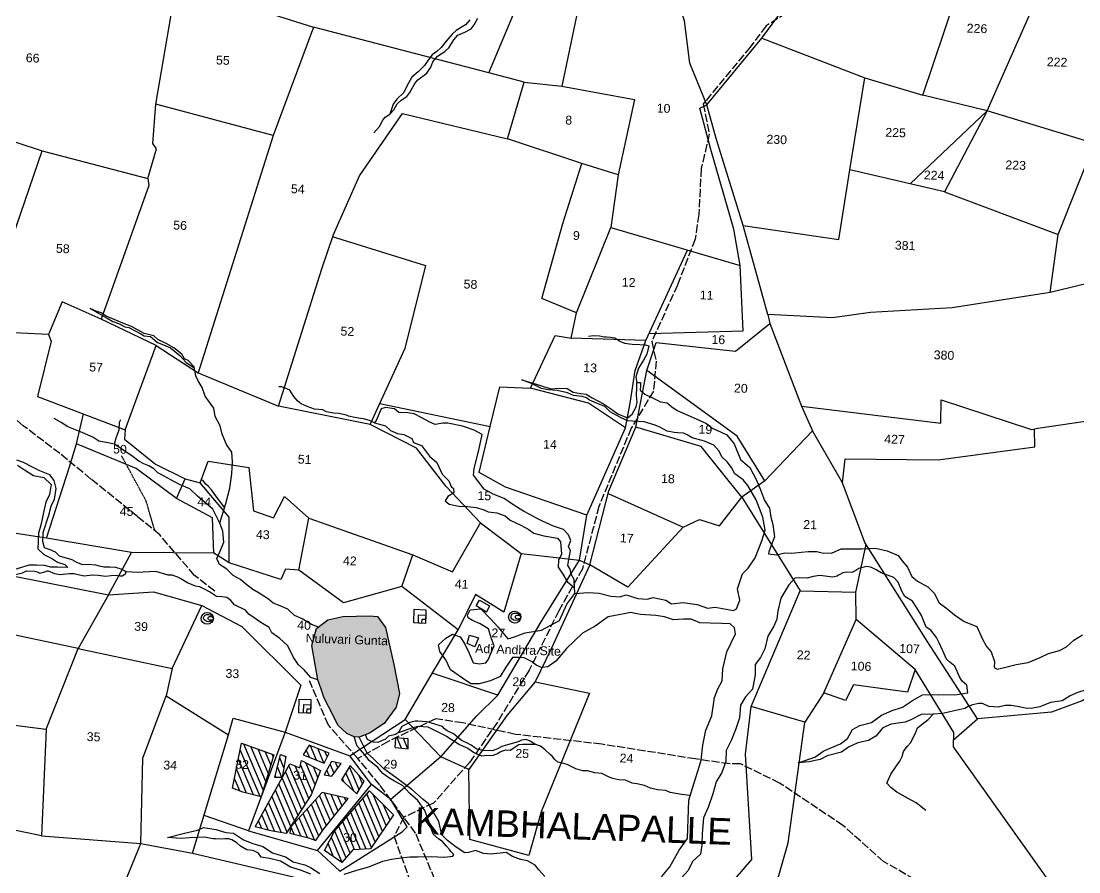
# Model space of a CAD drawing. Header units: inches. Extents: x 346063 to 354760, y 1581753 to 1587896.
# Drawn here: x 348785 to 350344, y 1583572 to 1584825 of the extents above; entities that cross this region are included whole.
import ezdxf

# ---------------------------------------------------------------- set-up
doc = ezdxf.new("R2010")
doc.units = ezdxf.units.IN
doc.header["$MEASUREMENT"] = 0
doc.linetypes.add('ACAD_ISO02W100', pattern=[15, 12, -3])
doc.linetypes.add('ACAD_ISO07W100', pattern=[3, 0, -3])
for name, color, linetype in [('CARTTRACK', 30, 'ACAD_ISO02W100'), ('NALA', 4, 'Continuous'), ('ROUND WELL', 5, 'Continuous'), ('SQUAREWELL', 5, 'Continuous'), ('SURVEY_BND', 7, 'Continuous'), ('SURVEY_NO', 7, 'Continuous'), ('VILLAGE_AREA', 1, 'Continuous'), ('WATER_BODY', 4, 'Continuous')]:
    doc.layers.add(name, color=color, linetype=linetype)
doc.layers.add('FOOTPATH', color=150, linetype='ACAD_ISO07W100', lineweight=30)
doc.styles.get("Standard").update_dxf_attribs({"font": 'arial.ttf'})

msp = doc.modelspace()

# ---------------------------------------------------------------- hatches: boundary and pattern name
at = {"layer": 'VILLAGE_AREA'}
h = msp.add_hatch(dxfattribs=at)
h.set_pattern_fill('ANSI31', color=256, scale=65.076057, angle=67.9733, style=0)
h.set_pattern_definition([(112.97328, (343965.363, 1583607.651), (-7.489335, -3.174912), [])])
h.paths.add_polyline_path([(349355.7, 1583767.6), (349337.6, 1583769.3), (349336.5, 1583755.1), (349355.9, 1583753)])
h.paths.add_polyline_path([(349270.3, 1583728.3), (349257.5, 1583707.2), (349280.2, 1583686.5), (349290.7, 1583705.4)])
h.paths.add_polyline_path([(349257.1, 1583731.6), (349242.9, 1583734.3), (349232.1, 1583714.8), (349243.4, 1583712.8)])
h.paths.add_polyline_path([(349239.5, 1583746.5), (349209.9, 1583758.3), (349201.1, 1583744.4), (349232.1, 1583731.9)])
h.paths.add_polyline_path([(349226.6, 1583721.2), (349198.3, 1583735.8), (349196, 1583724.8), (349181.3, 1583731.1), (349130.2, 1583637.9), (349153.1, 1583632.1), (349176.1, 1583628.1), (349212.9, 1583685.3)])
h.paths.add_polyline_path([(349157.7, 1583744.3), (349110.1, 1583761.2), (349097, 1583694.9), (349112, 1583689.3), (349139, 1583682.3)])
h.paths.add_polyline_path([(349175.6, 1583741.5), (349167.5, 1583744.6), (349159.3, 1583710.7), (349170.2, 1583710.9)])
h.paths.add_polyline_path([(349334, 1583655.6), (349298.6, 1583691.4), (349247.3, 1583631.8), (349232.3, 1583603.4), (349258.1, 1583585.4), (349274.3, 1583604.5), (349300.2, 1583605.6)])
h.paths.add_polyline_path([(349267.3, 1583679.9), (349228.9, 1583688.6), (349182.8, 1583638), (349181.5, 1583628.8), (349208.8, 1583621.9), (349219.5, 1583618.2), (349230.1, 1583633.1)])
h.paths.add_polyline_path([(349087.2, 1583694.7), (349264.4, 1583688.4), (349265.1, 1583707.9), (349087.9, 1583714.2)], flags=9)
h.paths.add_polyline_path([(349182.6, 1583704.5), (349208.4, 1583703.6), (349209.1, 1583723.4), (349183.3, 1583724.3)], flags=24)
h.paths.add_polyline_path([(349097.2, 1583720.5), (349123, 1583719.6), (349123.7, 1583739.4), (349097.9, 1583740.3)], flags=9)
h.paths.add_polyline_path([(349256.2, 1583612.9), (349282, 1583612), (349282.7, 1583631.8), (349256.9, 1583632.7)], flags=24)
at = {"layer": 'WATER_BODY'}
h = msp.add_hatch(dxfattribs=at)
h.set_pattern_fill('DASH', color=256, scale=65.076057, angle=-2.0267, style=0)
h.set_pattern_definition([(357.97328, (343965.363, 1583607.651), (8.4171, 7.841737), [8.134507, -8.134507])])
h.paths.add_polyline_path([(347864.9, 1584132.2), (347865.7, 1584144.8), (347814.6, 1584163.4), (347811, 1584151.3), (347803.8, 1584131), (347795.7, 1584115.4), (347782, 1584091.1), (347780.6, 1584068.2), (347786.6, 1584058.6), (347807.2, 1584053.9), (347827.9, 1584058.3), (347839.8, 1584070.5), (347854, 1584087.4), (347861.2, 1584102.7)])
h.paths.add_polyline_path([(347854.4, 1584182.3), (347842.1, 1584191.4), (347833.8, 1584191.5), (347826.2, 1584189.8), (347822.9, 1584185.4), (347816.4, 1584169.6), (347814.6, 1584163.4), (347865.7, 1584144.8), (347866.1, 1584150.3), (347860.4, 1584167.5)])
h.paths.add_polyline_path([(349322.5, 1583931.9), (349310.7, 1583948), (349298.8, 1583949), (349259.5, 1583948.1), (349237.1, 1583943), (349220.6, 1583930.2), (349213.7, 1583905.1), (349222.8, 1583854.4), (349227.3, 1583840.9), (349232, 1583827.7), (349244.6, 1583803.3), (349252.2, 1583788), (349265.4, 1583775.5), (349276.3, 1583770.7), (349283.6, 1583770.3), (349298.6, 1583775.9), (349320.3, 1583790.3), (349338.2, 1583814.5), (349342.7, 1583834.7), (349334.8, 1583877.3)])
h.paths.add_polyline_path([(347797.8, 1584096), (347833.3, 1584094.8), (347834, 1584114.6), (347798.5, 1584115.8)], flags=24)
h.paths.add_polyline_path([(349200.7, 1583906.2), (349327.8, 1583901.7), (349328.5, 1583922.1), (349201.4, 1583926.6)], flags=9)

# ---------------------------------------------------------------- linework, layer by layer
at = {"layer": 'CARTTRACK'}
for points in [[(349070.6, 1583985.4), (349040.6, 1584008.5), (348989.6, 1584068.3), (348956.9, 1584095), (348888.3, 1584150.3), (348842.5, 1584187.7), (348788.5, 1584228.8), (348736.9, 1584274), (348655.8, 1584344.9), (348586.1, 1584397.7), (348513.4, 1584472.7), (348426.2, 1584574.1), (348373.3, 1584634.3), (348320.2, 1584674.2), (348207.3, 1584748.8), (348148.4, 1584784.7), (348057.3, 1584826), (347926.2, 1584874.3)], [(349913.3, 1584836.3), (349883, 1584817.5), (349859.8, 1584786.5), (349790.4, 1584702.8), (349799.3, 1584658), (349787.4, 1584607.5), (349783.9, 1584539.8), (349778.5, 1584503.5), (349752.4, 1584435.7), (349714.7, 1584352.9), (349721, 1584324.1), (349717.2, 1584279.6), (349684.3, 1584225.2), (349636.8, 1584110.1), (349612.5, 1584018.3), (349577.7, 1583956.3), (349534, 1583868.9), (349487.1, 1583792.2), (349446, 1583732.8), (349393, 1583673), (349349.3, 1583652.2), (349335, 1583624), (349360.4, 1583552.6)], [(350361.2, 1583348.2), (350326.5, 1583399.5), (350289.8, 1583439.8), (350259.5, 1583462.6), (350193.1, 1583508.2), (350056.2, 1583587.2), (349996.3, 1583640.3), (349903.1, 1583702.6), (349845.3, 1583730.8), (349829.5, 1583730.7), (349779.3, 1583738.1), (349640.9, 1583759.8), (349513.8, 1583774.3), (349436.3, 1583791.1), (349396.3, 1583797.2), (349326.3, 1583763.9), (349281.4, 1583738.8), (349238.2, 1583787.8), (349210.2, 1583853.2)], [(349383.9, 1583109.2), (349372.4, 1583212.8), (349364.9, 1583257.6), (349371, 1583330.7), (349383.4, 1583423.1), (349397.9, 1583536.4), (349394.9, 1583560.6), (349366.6, 1583629), (349366.6, 1583629), (349366.6, 1583629), (349313.8, 1583699.9), (349281.4, 1583738.8)]]:
    msp.add_lwpolyline(points, dxfattribs=at)
at = {"layer": 'FOOTPATH', "ltscale": 0.002}
msp.add_lwpolyline([(348982.4, 1584074.2), (348969.6, 1584118), (348933, 1584185.3)], dxfattribs=at)
at = {"layer": 'NALA'}
for points in [[(349446.4, 1584826.5), (349440.2, 1584819.1), (349426.5, 1584810.9), (349420.5, 1584805.3), (349411.9, 1584795.2), (349404.3, 1584785.9), (349398.1, 1584779.8), (349391, 1584775.2), (349386.2, 1584768.4), (349379.8, 1584759.5), (349370.3, 1584750.1), (349361, 1584742.3), (349353.9, 1584729.1), (349349.2, 1584719.7), (349339.2, 1584709.6), (349333.5, 1584702.2), (349328.6, 1584687.6), (349334.5, 1584694), (349339.7, 1584703), (349345.3, 1584708.3), (349353.9, 1584713.6), (349358, 1584719.7), (349365.4, 1584732.7), (349370, 1584738.1), (349383, 1584747.9), (349388.9, 1584756.7), (349392.2, 1584764.7), (349399, 1584773), (349409.7, 1584780), (349415.8, 1584785.2), (349423.1, 1584797.3), (349428.9, 1584803.9), (349439.2, 1584808.2), (349448.4, 1584813.1), (349453, 1584819.4), (349458.3, 1584829.1)], [(349305.2, 1584660.2), (349313.4, 1584669.3), (349318.5, 1584678.8), (349322, 1584683.1), (349328.6, 1584687.6)], [(349078.1, 1584085.3), (349087, 1584114.5), (349092.9, 1584137), (349095.9, 1584158.2), (349096.8, 1584175.5), (349095.7, 1584189.7), (349087.9, 1584201.3), (349081.7, 1584216.5), (349078.8, 1584228.7), (349071.5, 1584242.6), (349069.4, 1584254.6), (349056.6, 1584272.2), (349051.9, 1584285.3), (349046, 1584294.8), (349042.9, 1584302.4), (349040.3, 1584315.4), (349031.3, 1584325), (349026.2, 1584327.2), (349022.4, 1584334.3), (349010.6, 1584343.5), (348999.2, 1584350.1), (348987, 1584355.7), (348981, 1584361), (348975.1, 1584362.8), (348966.6, 1584364.6), (348948.2, 1584374.7), (348937.6, 1584378.8), (348922.5, 1584385.2), (348910.8, 1584390), (348903.4, 1584395), (348895.7, 1584397.7), (348887.2, 1584401.3), (348911.9, 1584387.3), (348920.4, 1584382.5), (348930.1, 1584379.1), (348938, 1584374.3), (348944.3, 1584373.5), (348961.7, 1584364.3), (348966.5, 1584361.2), (348975.9, 1584360.1), (348986.4, 1584351.3), (348994.9, 1584348.1), (349005.3, 1584343.4), (349019.2, 1584332.4), (349027.9, 1584322.4), (349040.5, 1584314.2)], [(349621.4, 1584360.9), (349628.8, 1584361.7), (349637.8, 1584361.4), (349644.3, 1584359.6), (349647.9, 1584359.5), (349653.7, 1584359.3), (349660, 1584358.4), (349667.7, 1584353.2), (349674.6, 1584350.4), (349685.8, 1584348.9), (349697.2, 1584348.5), (349705.5, 1584348), (349710.4, 1584346.7), (349707.3, 1584334.2), (349702.3, 1584325.6), (349694.9, 1584313.8), (349691.2, 1584300.7), (349692.8, 1584292.6), (349697.9, 1584292.4), (349697.8, 1584288.3), (349697.5, 1584281.4), (349704.3, 1584275.1), (349715.6, 1584269.7), (349727.5, 1584264.1), (349737.4, 1584262.4), (349744.2, 1584256.7), (349751.9, 1584251.1), (349775.8, 1584240.8), (349795.5, 1584232), (349803.8, 1584225.2), (349810.7, 1584222.2), (349825.2, 1584215.3), (349836.2, 1584202.1), (349845.5, 1584179), (349859.1, 1584167.3), (349868.8, 1584148.5), (349875, 1584134.3), (349881, 1584118.8), (349888, 1584107.3), (349890, 1584094.4), (349892.8, 1584083.4), (349895.5, 1584065.3), (349890.8, 1584052.4), (349887.3, 1584042.9), (349886.5, 1584040), (349898.7, 1584038.9), (349910.9, 1584041.6), (349920.8, 1584041.2), (349934.8, 1584042.8), (349945, 1584043.5), (349957.8, 1584043.7), (349965.9, 1584041.4), (349979.4, 1584041.2), (349993.8, 1584047.4), (350006.2, 1584047.7), (350024.9, 1584047.4), (350044.1, 1584048.6), (350061.7, 1584044.8), (350077.5, 1584037.7), (350083.1, 1584030.3), (350091.3, 1584020.3), (350097.8, 1584007), (350106.1, 1583999.8), (350121.6, 1583991.6), (350130.7, 1583982.3), (350138.3, 1583967.8), (350149.3, 1583959.6), (350160.9, 1583950.5), (350175.2, 1583940.5), (350193.4, 1583933.1), (350201.6, 1583915.3), (350207.7, 1583903.6), (350214.8, 1583895.7), (350219.7, 1583881.6), (350219.2, 1583872.6), (350223.6, 1583870.4), (350234.5, 1583873), (350251.5, 1583877.1), (350269.2, 1583880.3), (350286.8, 1583887.5), (350299.4, 1583893.2), (350315.3, 1583897.8), (350325.6, 1583903.3), (350336.5, 1583913), (350349.4, 1583920.9)], [(349601.4, 1583981.9), (349621.5, 1583983.2), (349636.9, 1583982.1), (349654.1, 1583977.9), (349667.4, 1583976.9), (349676.7, 1583979.7), (349694.2, 1583974.4), (349707.8, 1583973.6), (349716.8, 1583975.7), (349735.2, 1583972), (349743.8, 1583966.6), (349761, 1583968.6), (349781.6, 1583965.4), (349797, 1583960.2), (349807.9, 1583961.5), (349835.2, 1583956.5), (349839.7, 1583959.1), (349844.2, 1583971.9), (349841.2, 1583988.7), (349848.3, 1584010.9), (349856.5, 1584019.2), (349867.1, 1584034.3), (349876.9, 1584059.5), (349881.5, 1584075.2), (349878.4, 1584094.2), (349868.4, 1584119.5), (349856.4, 1584140.8), (349849.5, 1584148.9), (349837, 1584157.8), (349832.2, 1584167.5), (349825.9, 1584175.7), (349817.7, 1584183.1), (349814, 1584191.4), (349806.2, 1584200.2), (349792.4, 1584206), (349774.1, 1584211.2), (349767, 1584215.3), (349761.3, 1584218), (349752.9, 1584218.5), (349747.5, 1584219), (349737.2, 1584220.8), (349726.6, 1584226.8), (349719.5, 1584229.7), (349703.3, 1584234.5), (349695, 1584234.9), (349686.1, 1584235.5), (349679.2, 1584235.8), (349675.7, 1584237.5), (349668.6, 1584241.1), (349653.2, 1584249.4), (349645.4, 1584257.2), (349633, 1584262.2), (349622.9, 1584266.6), (349618.5, 1584270), (349611.9, 1584271.7), (349599.3, 1584273.4), (349590.7, 1584277.5), (349575.4, 1584280.5), (349561.9, 1584281.6), (349552.3, 1584283.7), (349537.2, 1584290.9), (349523, 1584296.4), (349550.5, 1584287.9), (349565.8, 1584283), (349578.2, 1584284.2), (349589.9, 1584283.4), (349599, 1584278.4), (349609.7, 1584276.2), (349617.9, 1584275.1), (349626.8, 1584269.8), (349643.3, 1584261), (349653.7, 1584254.1), (349664.6, 1584246.4), (349679.1, 1584240.4), (349685.8, 1584245.9), (349691.7, 1584256.5), (349693, 1584263.6), (349692.1, 1584273.5), (349692.5, 1584285.7), (349692.8, 1584292.6)], [(349306.1, 1584233.1), (349298.9, 1584236.5), (349290, 1584238.8), (349285.4, 1584239.7), (349277.2, 1584240.7), (349267.9, 1584242.9), (349264.9, 1584244.4), (349253.4, 1584246.8), (349245.6, 1584247.1), (349235.4, 1584249.3), (349229.8, 1584252.3), (349217.6, 1584253), (349207, 1584257.2), (349202.6, 1584259), (349198.2, 1584261), (349192.9, 1584264.9), (349187.3, 1584271.9), (349181.3, 1584281.1), (349173.2, 1584284.8), (349169.2, 1584286.2), (349165.3, 1584286.3)], [(349729, 1583564.7), (349741.1, 1583579.1), (349755.2, 1583604), (349767.5, 1583620.8), (349769.3, 1583677.6), (349776.8, 1583701.5), (349784.9, 1583727.8), (349787.2, 1583736.5), (349789.8, 1583758.5), (349794.2, 1583780.7), (349803.1, 1583801.4), (349807.2, 1583828.5), (349812, 1583841.3), (349818.2, 1583853.2), (349819.5, 1583870.8), (349825.4, 1583895.7), (349838.2, 1583922.3), (349836.4, 1583931), (349830.1, 1583936.9), (349817.9, 1583937.4), (349800.7, 1583938), (349785.7, 1583938.5), (349772.9, 1583944), (349761.4, 1583944), (349746.7, 1583943.1), (349733.6, 1583947.5), (349720.4, 1583949.4), (349698.2, 1583950.9), (349683.5, 1583954), (349676.3, 1583952.1), (349650.4, 1583947.2), (349631.1, 1583933.7), (349612.8, 1583923.3), (349589, 1583900.6), (349573.5, 1583882.3), (349561.6, 1583873.9), (349552.2, 1583872.7), (349544.3, 1583876.3), (349538.6, 1583881), (349532.7, 1583884.2), (349526.5, 1583887.2), (349518.2, 1583887.5), (349509.4, 1583887.6), (349499.7, 1583873.2), (349491.1, 1583859.7), (349477, 1583853.1), (349460.5, 1583848.9), (349448.1, 1583848.9), (349435.6, 1583856.9), (349418.1, 1583869.3), (349411.1, 1583884.2), (349402.2, 1583896.3), (349400.5, 1583906.2), (349411.2, 1583915.9), (349421, 1583922.1), (349432.4, 1583917.7), (349438.6, 1583907.9), (349445.7, 1583894), (349451.5, 1583879.7), (349460.8, 1583878.4), (349470.1, 1583879.6), (349474.1, 1583885), (349477.2, 1583892.2), (349482.2, 1583904.9), (349478.7, 1583915.1), (349473.9, 1583929.7), (349461.6, 1583937.2), (349450.7, 1583942.1), (349444.3, 1583946.1), (349443.1, 1583949.9), (349447.2, 1583957.6), (349462.9, 1583959.3), (349477.7, 1583943.9), (349487.9, 1583932.9), (349502.4, 1583915.1), (349512.6, 1583918), (349528.2, 1583924), (349552.1, 1583927.9), (349578.8, 1583941.9), (349589.3, 1583965.9), (349601.4, 1583981.9), (349600.4, 1584002.5), (349595.9, 1584010.2), (349594.6, 1584017.6), (349590.8, 1584023), (349593, 1584035), (349595.1, 1584044.5), (349592, 1584050.9), (349595.6, 1584059.9), (349592.1, 1584068.3), (349584.8, 1584075.9), (349569.9, 1584080.9), (349553.5, 1584088.3), (349543.9, 1584093.4), (349535.2, 1584098), (349525.5, 1584102.9), (349520.6, 1584105.8), (349508.3, 1584113.8), (349496.9, 1584121.5), (349480.7, 1584128.1), (349467.8, 1584135.3), (349459.6, 1584145.7), (349451.9, 1584155.8), (349453, 1584165.6), (349460, 1584192.8), (349464.9, 1584215.9), (349452.8, 1584222.4), (349435.8, 1584228.3), (349414.1, 1584232.6), (349407, 1584232.6), (349395.3, 1584230.5), (349387.6, 1584234.3), (349375.8, 1584240.5), (349364.4, 1584246.4), (349355.3, 1584247.8), (349341.7, 1584248.2), (349335.4, 1584253.8), (349322.1, 1584255.7), (349316, 1584253.9), (349308.7, 1584236.6), (349306.1, 1584233.1), (349322.1, 1584228.5), (349329.4, 1584222), (349339.8, 1584217.3), (349349.1, 1584215.7), (349361, 1584209.8), (349363.6, 1584203.9), (349375.5, 1584199.7), (349387.1, 1584183.8), (349397.8, 1584174.9), (349406, 1584157.7), (349415.7, 1584147.7), (349418.9, 1584139.4), (349422.6, 1584136.6), (349422.8, 1584129.9), (349414, 1584124.4), (349410.3, 1584118.2), (349416.2, 1584113.4), (349430.2, 1584110.6), (349443.1, 1584109.8), (349455.9, 1584108.6), (349466.2, 1584105.3), (349473.7, 1584102.2), (349486.1, 1584100.7), (349498.4, 1584096), (349506.2, 1584089.6), (349521.9, 1584082.6), (349532.5, 1584076.7), (349541, 1584070.4), (349555.8, 1584066.8), (349575.8, 1584063.2), (349580, 1584057.6), (349581.6, 1584039.8), (349577.3, 1584030.5), (349576.5, 1584020.6), (349583.6, 1584010.4), (349589.8, 1583999.4), (349601, 1583989.9)], [(349223.4, 1583932.4), (349213.2, 1583936.1), (349199.5, 1583944.4), (349188, 1583949.2), (349178.2, 1583958.6), (349167, 1583963.4), (349156.5, 1583967.7), (349149.7, 1583973.4), (349135.9, 1583982), (349126.7, 1583987.6), (349116.2, 1583996), (349108.8, 1584002.2), (349097.6, 1584008.3), (349088.6, 1584017.5), (349077.6, 1584024.6), (349073.5, 1584033.3), (349078.6, 1584044.3), (349084.2, 1584057.4), (349082.6, 1584073.7), (349078.1, 1584085.3), (349067.9, 1584106.1), (349045.4, 1584125.1), (349034.1, 1584135.9), (349018.6, 1584142.1), (349005.9, 1584148.9), (348994.9, 1584155), (348986.7, 1584159.3), (348980.7, 1584165.3), (348973.4, 1584169.7), (348966.4, 1584172.5), (348958.7, 1584176.8), (348948.4, 1584184.3), (348944.7, 1584186.9), (348923.1, 1584201.6), (348908.4, 1584204.7), (348899.8, 1584206.3), (348891.2, 1584212.2), (348872.7, 1584219.8), (348853.2, 1584227.7), (348845.5, 1584232.9), (348833.9, 1584239.7)], [(348923.1, 1584201.6), (348925.4, 1584211.2), (348929.7, 1584223), (348930.4, 1584234.3), (348932.4, 1584238)], [(348780.2, 1584170.7), (348791.6, 1584163), (348803.4, 1584155.5), (348818.8, 1584152.5), (348829.8, 1584142.5), (348827.2, 1584127.4), (348821.8, 1584116.3), (348818.3, 1584101.2), (348814.4, 1584082.6), (348810.9, 1584070.7), (348810.1, 1584047.4), (348818.8, 1584039.2), (348831.4, 1584032.6), (348838.8, 1584027.8), (348849.7, 1584024.4), (348854.3, 1584019.8), (348838.8, 1584020.4), (348829, 1584020.7), (348819.9, 1584023.2), (348807.9, 1584023.3), (348797.2, 1584023.5), (348764.8, 1584013.9)], [(349222.8, 1583854.4), (349212.4, 1583858.2), (349202.5, 1583869.3), (349194.1, 1583876.8), (349186.3, 1583888.6), (349178.5, 1583904.6), (349166.6, 1583915.6), (349154.8, 1583924), (349150.8, 1583931.8), (349138.7, 1583938.9), (349128.6, 1583945.8), (349121.1, 1583951.2), (349115.9, 1583957), (349099.9, 1583965), (349094.3, 1583971.2), (349088.5, 1583975.9), (349081.8, 1583976.6), (349073, 1583977.5), (349063.1, 1583984.1), (349054.5, 1583988.5), (349048.8, 1583991.5), (349042.5, 1583992.4), (349030.6, 1583997.3), (349020.9, 1584003.3), (349016.3, 1584005.8), (349008, 1584008.7), (349001.8, 1584008.9), (348983.8, 1584014.3), (348973.9, 1584013.5), (348956.1, 1584012.5), (348940.8, 1584013.7), (348932.6, 1584017.6), (348924.9, 1584019.9), (348915.9, 1584020.4), (348907, 1584020.7), (348900.8, 1584022), (348895.3, 1584023.7), (348883.9, 1584024.7), (348876.1, 1584024.2), (348867.4, 1584027.5), (348860.4, 1584031.2), (348842.1, 1584036.8), (348835.9, 1584042.6), (348828.2, 1584045.9), (348819.9, 1584049.2), (348817.5, 1584058.3), (348817.9, 1584071.8), (348826.4, 1584097.1), (348829.8, 1584110.3), (348834.5, 1584120.9), (348837.2, 1584136.6), (348834, 1584148.1), (348827.8, 1584156.3), (348812.9, 1584162.4), (348801.1, 1584168.2), (348788.6, 1584174.7), (348779.2, 1584178.2)], [(349085.2, 1584108.4), (349081.3, 1584113.8), (349073.3, 1584124.1), (349065.7, 1584134.6), (349061.6, 1584139.5), (349057.6, 1584142.8), (349052.4, 1584149.3)], [(348770, 1584008.4), (348787.5, 1584012.3), (348793.5, 1584015), (348804.9, 1584014.6), (348809.1, 1584013.8), (348812.8, 1584011.7), (348820.3, 1584013.6), (348824, 1584015), (348825.2, 1584015.1), (348834.4, 1584011), (348843, 1584009.9), (348856.7, 1584011.4), (348863.5, 1584011), (348877.7, 1584007.6), (348891.2, 1584009.3), (348898.9, 1584008.8), (348909.7, 1584007.1), (348918.2, 1584008.1), (348924.2, 1584008.8), (348930.9, 1584007.8), (348934, 1584007.9), (348938.1, 1584010), (348939.4, 1584011.3), (348939.2, 1584014.5)], [(350357.6, 1583840.8), (350341.1, 1583835.5), (350331.2, 1583831.1), (350319.4, 1583823.6), (350302, 1583821.2), (350286.7, 1583815.1), (350273.8, 1583812.2), (350265.4, 1583813), (350256.1, 1583815), (350244.2, 1583816.6), (350235.6, 1583816.9), (350224.9, 1583814.6), (350211.1, 1583815.3), (350202.2, 1583819.6), (350196.6, 1583820), (350187.5, 1583817.9), (350181.1, 1583815.3), (350175.9, 1583812.3), (350162.6, 1583809.7), (350154, 1583807.5), (350143.4, 1583805), (350129.3, 1583804.3), (350111.7, 1583803.6), (350096.6, 1583795.7), (350087.9, 1583792.2), (350067.6, 1583789.5), (350055, 1583783.8), (350044.9, 1583771.9), (350034, 1583765.2), (350018.1, 1583761.8), (350004.6, 1583755.5), (349994, 1583748.1), (349973.1, 1583742.8), (349962.7, 1583737.1), (349946.2, 1583734), (349930.5, 1583732.6), (349955, 1583740.8), (349968, 1583749.9), (349992.8, 1583760.6), (350003.2, 1583768.2), (350010.2, 1583781.7), (350021.3, 1583787.5), (350038.3, 1583791.7), (350053.4, 1583802.8), (350068.8, 1583809.3), (350084.3, 1583814.5), (350098.8, 1583824.3), (350113.8, 1583832.3), (350137, 1583832.9), (350161.1, 1583832.4), (350180.6, 1583835.4), (350179.1, 1583847), (350172.1, 1583852.8), (350168.6, 1583858), (350161.1, 1583874.8), (350153.7, 1583880.5), (350148.8, 1583884.9), (350143.4, 1583897.5), (350137.9, 1583909), (350134.1, 1583916.9), (350125.8, 1583927.8), (350119, 1583932.1), (350112, 1583949.6), (350105, 1583960.8), (350098.9, 1583970.6), (350087.6, 1583977.1), (350083.3, 1583985.3), (350077.9, 1583998.4), (350071.2, 1584005.2), (350052.9, 1584012.4), (350045.5, 1584016.6), (350038.4, 1584019.9), (350034.4, 1584021.2), (350031.5, 1584021.3), (350019.6, 1584018.5), (350015.3, 1584015.6), (350009.5, 1584012.8), (350000.9, 1584013.3), (349996, 1584012.3), (349990.9, 1584009.3), (349987.6, 1584007.5), (349981.6, 1584005.7), (349962.3, 1584008.5), (349952.4, 1584006.9), (349943.6, 1584004.5), (349931.8, 1584004.7), (349925.4, 1584004.5), (349916.5, 1583994.7), (349904.8, 1583974.7), (349900.6, 1583956.2), (349899, 1583944), (349894.4, 1583933.8), (349885.8, 1583918.9), (349881.3, 1583900.4), (349875.1, 1583887.4), (349867, 1583877.1), (349866.8, 1583862), (349863.2, 1583840.8), (349853, 1583829.6), (349845.3, 1583817.3), (349844, 1583798.7), (349838.4, 1583782.5), (349832.1, 1583766.4), (349824.1, 1583750.7), (349823.7, 1583734.4), (349817.7, 1583718.2), (349809.3, 1583704.5), (349804.6, 1583686.6), (349798.3, 1583667.9), (349790.9, 1583651.5), (349789, 1583628.3), (349788.4, 1583611.6), (349786.6, 1583597.9), (349774.6, 1583587.1), (349768.2, 1583573.7), (349758.6, 1583563)], [(350118.3, 1583662.1), (350104.4, 1583673.3), (350091.7, 1583680.6), (350075.8, 1583689.2), (350067, 1583696), (350061, 1583702.4), (350067, 1583715.5), (350075.2, 1583728.1), (350080, 1583734.8), (350083.8, 1583741.8), (350085.7, 1583749.1), (350090.8, 1583756.4), (350096.6, 1583762.4), (350099, 1583767.5), (350103.2, 1583776.1), (350106.1, 1583783.7), (350121.8, 1583796.2), (350129.3, 1583804.3)], [(349771.3, 1583684.2), (349758.3, 1583685.6), (349741.9, 1583688.6), (349735.5, 1583691.6), (349723, 1583692.4), (349712.8, 1583694.9), (349703.8, 1583698.9), (349692.5, 1583701.7), (349685.9, 1583702.4), (349676, 1583706.9), (349666.1, 1583707.2), (349657.1, 1583709.5), (349651, 1583711.8), (349641.3, 1583716.9), (349630.8, 1583717.9), (349625.1, 1583718.9), (349620.1, 1583720.5), (349612.9, 1583720.7), (349602.6, 1583723.7), (349590.2, 1583729.7), (349583, 1583732), (349576.2, 1583733.4), (349571.4, 1583737.6), (349567.9, 1583742.1), (349564.9, 1583744.8), (349557.7, 1583751.4), (349550.8, 1583756.9), (349542.4, 1583759.8), (349535.4, 1583764.1), (349529.5, 1583766.8), (349522.8, 1583765.9), (349517.9, 1583763.3), (349502.2, 1583758.8), (349493.6, 1583756.3), (349486.5, 1583752.4), (349479.4, 1583750), (349466.6, 1583750.6), (349457.1, 1583752.7), (349453.9, 1583754.5), (349448.5, 1583758.5), (349442.3, 1583762), (349437.6, 1583764), (349433.6, 1583766), (349424.9, 1583773.1), (349422.5, 1583775), (349413.1, 1583779.7), (349409.3, 1583782.6), (349406.2, 1583786.1), (349389.9, 1583790.6), (349382.6, 1583792.7), (349370.1, 1583793.9), (349365.9, 1583793.6), (349358.1, 1583791.6), (349346.2, 1583785.7), (349344.2, 1583782.3), (349341.4, 1583777), (349363.1, 1583784.4), (349370.6, 1583786.6), (349384.5, 1583785.4), (349398.3, 1583778.6), (349412.3, 1583771.6), (349431.4, 1583759.3), (349436.7, 1583757.1), (349443.6, 1583754.1), (349453.5, 1583746.9), (349463.9, 1583742.9), (349471.5, 1583743.5), (349480.1, 1583743.2), (349486.4, 1583745.8), (349491.1, 1583748.4), (349495, 1583750.2), (349499.4, 1583751.3), (349506.2, 1583751.1), (349518.7, 1583759.4), (349524, 1583760), (349528.9, 1583759.9), (349534.6, 1583759.7), (349542.4, 1583759.8)], [(349261.3, 1583568.2), (349280.1, 1583574.4), (349297.6, 1583579.2), (349318.5, 1583587.7), (349331.3, 1583590.5), (349345.1, 1583592.4), (349358, 1583594.2), (349369.6, 1583593.8), (349389.6, 1583594.3), (349409.1, 1583593.4), (349421.6, 1583595), (349422.8, 1583597.4), (349418.6, 1583601.9), (349416.5, 1583604.9), (349412, 1583609.6), (349409, 1583612.9), (349406.1, 1583616.3), (349401, 1583620.1), (349392.5, 1583627.2), (349386.9, 1583643.6), (349384.3, 1583651.2), (349380, 1583662), (349370.1, 1583677.1), (349358.1, 1583687), (349347.2, 1583699), (349335.6, 1583705.2), (349327.1, 1583710.1), (349318.3, 1583716.5), (349310.8, 1583725.4), (349298, 1583735.8), (349291.8, 1583744.1), (349285.2, 1583751.5), (349280.5, 1583756.7), (349276.3, 1583770.7)], [(349556.9, 1583565.2), (349548.3, 1583574.7), (349542.7, 1583581.8), (349531.7, 1583588), (349521.1, 1583590.2), (349509.5, 1583594.7), (349500.2, 1583600.4), (349477.3, 1583597.7), (349466.9, 1583599.1), (349454.8, 1583603.3), (349444.7, 1583600.4), (349439.1, 1583599.8), (349426.6, 1583608.4), (349413.5, 1583618.1), (349405.3, 1583626.5), (349400.7, 1583646), (349395.1, 1583656.2), (349385.5, 1583671.8), (349377.8, 1583678.2), (349360.9, 1583693), (349337.5, 1583710.9), (349319.9, 1583723.8), (349304.8, 1583738.1), (349295.4, 1583746.8), (349290.6, 1583755.4), (349283.6, 1583770.3)], [(349341.4, 1583777), (349336.8, 1583774.2), (349326.7, 1583771.9), (349322, 1583766.9), (349317.2, 1583765.1), (349310.9, 1583762.3), (349304.1, 1583762.6), (349301.4, 1583763.9), (349295.7, 1583766.7), (349292.9, 1583773.8)], [(349212.4, 1583568.3), (349196.9, 1583574.5), (349182.1, 1583578.8), (349173.2, 1583584), (349167.5, 1583587.6), (349151.3, 1583591.5), (349139.3, 1583593.6), (349135.3, 1583599.5), (349127.5, 1583603.4), (349117.8, 1583604.3), (349108.6, 1583609.5), (349103.1, 1583614.7), (349096, 1583619), (349091.6, 1583620.4), (349085.6, 1583620.6), (349080.9, 1583620.2), (349072.1, 1583620.5), (349067.7, 1583620.7), (349055.7, 1583623.1), (349033.6, 1583621.9), (349021.3, 1583620.9), (349000.9, 1583622.3), (349025.9, 1583628.8), (349045.4, 1583633.2), (349053.9, 1583637.4), (349072.5, 1583634.1), (349087, 1583629.8), (349098.4, 1583628.8), (349113, 1583618.9), (349127, 1583613.7), (349141.3, 1583609.2), (349155.6, 1583600.1), (349174.9, 1583594.1), (349186, 1583586.5), (349203.4, 1583582.1), (349212, 1583578.2), (349225.5, 1583569.3)]]:
    msp.add_lwpolyline(points, dxfattribs=at)
at = {"layer": 'ROUND WELL'}
for centre, major_axis, ratio in [((349059.6, 1583945.1), (8.95, -0.17), 0.976171), ((349061.4, 1583945.6), (7.18, -0.61), 0.742773), ((349512.7, 1583946.9), (8.95, -0.17), 0.976171), ((349514.4, 1583947.4), (7.18, -0.61), 0.742773), ((349064.6, 1583945.2), (4, -0.25), 0.731939), ((349517.6, 1583947), (4, -0.25), 0.731939)]:
    msp.add_ellipse(centre, major_axis=major_axis, ratio=ratio, dxfattribs=at)
at = {"layer": 'SQUAREWELL'}
for points in [[(349364.7, 1583958.5), (349381.8, 1583957.9), (349381.1, 1583937.8), (349364, 1583938.4)], [(349371.1, 1583950.4), (349381.5, 1583950), (349381.1, 1583937.8), (349370.7, 1583938.2)], [(349376.2, 1583944.2), (349381.3, 1583944), (349381.1, 1583937.8), (349376, 1583938)], [(349195.3, 1583826.2), (349212.4, 1583825.6), (349211.7, 1583805.5), (349194.6, 1583806.1)], [(349201.8, 1583818.1), (349212.1, 1583817.7), (349211.7, 1583805.5), (349201.3, 1583805.9)], [(349206.9, 1583811.9), (349211.9, 1583811.7), (349211.7, 1583805.5), (349206.6, 1583805.7)]]:
    msp.add_lwpolyline(points, close=True, dxfattribs=at)
at = {"layer": 'SURVEY_BND'}
for points in [[(349876.6, 1584799.3), (350028.5, 1584741), (350113.9, 1584715.8), (350162.2, 1584859), (350200.8, 1584930.8), (350210.9, 1584964.8)], [(349526.5, 1584734.7), (349474.7, 1584748.6), (349555.2, 1584940.3)], [(349624, 1584928.5), (349582.1, 1584728.7), (349689.1, 1584709.4), (349665.3, 1584598.4), (349654.1, 1584520.5), (349845, 1584464.6), (349835.8, 1584518.5), (349801.8, 1584635.8), (349785.4, 1584696.6), (349795.7, 1584701.5), (349770.5, 1584762.8), (349763.1, 1584825.3), (349741, 1584890.2), (349720.3, 1584926.5)], [(349795.7, 1584701.5), (349876.6, 1584799.3), (349954.5, 1584905)], [(349156.5, 1584656.1), (348983.7, 1584702.5), (349006.2, 1584833.7), (349024.3, 1584876.8), (349216.1, 1584815.9)], [(350367.1, 1584644.3), (350208.7, 1584692.7), (350272.4, 1584836), (350295.8, 1584884.7)], [(349474.7, 1584748.6), (349216.1, 1584815.9), (349156.5, 1584656.1), (349046.1, 1584306.9), (349164.7, 1584257.7), (349228.3, 1584459.9), (349245.6, 1584510.5), (349284, 1584596.7), (349347.4, 1584688.4), (349501.9, 1584651.5)], [(349665.3, 1584598.4), (349611.6, 1584615.2), (349501.9, 1584651.5), (349526.5, 1584734.7), (349582.1, 1584728.7)], [(350208.7, 1584692.7), (350146.2, 1584573.4), (350006.6, 1584605.7), (350028.5, 1584741)], [(350208.7, 1584692.7), (350113.9, 1584715.8)], [(348563.8, 1584704.4), (348668.1, 1584682.4), (348816.3, 1584633.7), (348972.2, 1584592.7), (348984.9, 1584636.8), (348979.6, 1584644.6), (348983.7, 1584702.5)], [(349849.3, 1584523.5), (349809.5, 1584651.6), (349795.7, 1584701.5)], [(350438.4, 1584457.8), (350301.7, 1584424.8), (350313.7, 1584510.6), (350368.7, 1584648.4), (350390.7, 1584709.9)], [(350095.2, 1584585.2), (350208.7, 1584692.7)], [(348972.2, 1584592.7), (348973.7, 1584582.5), (348903.2, 1584385.6), (348845.8, 1584411.1), (348825.6, 1584363.2), (348743.6, 1584366.9), (348727.2, 1584371.4), (348771.9, 1584504.4), (348816.3, 1584633.7)], [(349313.9, 1584261.5), (349476.4, 1584227.5), (349490.7, 1584285.9), (349535.9, 1584284.3), (349572.1, 1584361.8), (349595.7, 1584357.6), (349603.6, 1584395), (349552.5, 1584416.1), (349583.8, 1584526.5), (349611.6, 1584615.2)], [(350301.7, 1584424.8), (350157.4, 1584402.4), (350036.9, 1584395.4), (349980.8, 1584387.9), (349885.9, 1584392.5), (349849.3, 1584523.5), (349990.2, 1584503), (350006.6, 1584605.7)], [(350146.2, 1584573.4), (350313.7, 1584510.6)], [(349603.6, 1584395), (349654.1, 1584520.5)], [(349299.7, 1584230.6), (349351.1, 1584342.8), (349381.5, 1584464.2), (349244.4, 1584507)], [(349706.1, 1584354.5), (349767.4, 1584487.3)], [(349710.7, 1584364.5), (349849.5, 1584368.8), (349845, 1584464.6)], [(349885.9, 1584392.5), (349888.8, 1584379.2), (349935.2, 1584257.5), (350140.6, 1584232.5), (350141.2, 1584267), (350274.3, 1584223.3), (350283.3, 1584225.1), (350383.8, 1584239.8), (350424, 1584366.2), (350438.4, 1584457.8)], [(348825.6, 1584363.2), (348829.5, 1584353.2), (348809.5, 1584272), (348938.6, 1584222.7), (348984.1, 1584347.1), (348903.2, 1584385.6)], [(349608.1, 1584030.6), (349623.6, 1584023.8), (349651.2, 1584132.9), (349691.3, 1584226.7), (349707.4, 1584310.1), (349720.9, 1584351.3), (349838, 1584338.5), (349888.8, 1584379.2)], [(350970.7, 1584386.2), (350880.9, 1584360.7), (350693.7, 1584131.5), (350559, 1583955.9), (350408.3, 1583860), (350349, 1583823.8), (350303.5, 1583807), (350194.8, 1583797.3), (350120.7, 1583911.8), (350028.8, 1584057), (349995.8, 1584144.9), (349999.8, 1584180), (350136.9, 1584178.6), (350279.1, 1584197.5), (350278.8, 1584224.2)], [(349675.8, 1584225.7), (349682.6, 1584262), (349690.3, 1584309.9), (349706.1, 1584354.5), (349595.7, 1584357.6)], [(348984.1, 1584347.1), (349046.1, 1584306.9)], [(349935.2, 1584257.5), (349951.4, 1584221.1), (349881.1, 1584147.9), (349840.5, 1584213.3), (349707.4, 1584310.1)], [(348336.1, 1584291.8), (348439.2, 1584220.9), (348490.6, 1584127.8), (348533.7, 1584046.6), (348571.8, 1583963.5), (348725.2, 1584016.9), (348913.9, 1583980), (348948, 1584042.1)], [(349618.9, 1584097.3), (349675.8, 1584225.7), (349621.4, 1584262.2), (349535.9, 1584284.3)], [(348938.6, 1584222.7), (348937.7, 1584208.9), (348983.5, 1584172), (349027.2, 1584150.4), (349049.4, 1584144.8), (349061.1, 1584176.4), (349121.1, 1584167.3), (349127.9, 1584103.7), (349157.1, 1584093), (349173.6, 1584124.4), (349209.3, 1584092.9), (349362.6, 1584038.9), (349421.1, 1584013.9), (349462.3, 1584086), (349411.7, 1584139.5), (349367.8, 1584196), (349299.7, 1584230.6), (349164.7, 1584257.7)], [(349014.1, 1584121.5), (348954.7, 1584166), (348866.7, 1584202.3), (348877.4, 1584246.1)], [(348822.5, 1584063.2), (348700.2, 1584081.8), (348623.1, 1584150.5), (348590.7, 1584207), (348600.3, 1584228)], [(349462.3, 1584086), (349522, 1584040.9), (349608.1, 1584030.6), (349618.9, 1584097.3), (349499, 1584138.1), (349460.3, 1584159.9), (349476.4, 1584227.5)], [(349881.1, 1584147.9), (349847.4, 1584123.6), (349787.5, 1584198), (349691.3, 1584226.7)], [(349995.8, 1584144.9), (349951.4, 1584221.1)], [(349069.2, 1584041.3), (348948, 1584042.1), (348822.5, 1584063.2), (348856.5, 1584168.4), (348866.7, 1584202.3)], [(349091.8, 1584026.8), (349069.2, 1584041.3), (349067.4, 1584093.4), (349014.1, 1584121.5), (349027.2, 1584150.4)], [(349194.5, 1584016), (349174.7, 1584017.5), (349167.9, 1584002.5), (349091.8, 1584026.8), (349091.9, 1584094), (349049.4, 1584144.8)], [(349650.2, 1584129), (349760.7, 1584079.3), (349785.1, 1584090.5), (349814.6, 1584081.4), (349847.4, 1584123.6)], [(349847.4, 1584123.6), (349933.3, 1583985.5), (350015.5, 1583983.9), (350030.8, 1584053.7)], [(349346.5, 1583992.1), (349260.6, 1583967.8), (349194.5, 1584016), (349209.3, 1584092.9)], [(349760.7, 1584079.3), (349679.5, 1583991), (349623.6, 1584023.8)], [(349522, 1584040.9), (349496.8, 1583954.1), (349454.7, 1583980.4), (349429.2, 1583928.2), (349346.5, 1583992.1), (349362.6, 1584038.9)], [(349623.6, 1584023.8), (349566.4, 1583900.1), (349543, 1583851.7), (349501, 1583802), (349445.1, 1583722.4), (349403.7, 1583741.1), (349456.9, 1583801.6), (349487.7, 1583832.2), (349553.2, 1583942.3), (349608.1, 1584030.6)], [(348913.9, 1583980), (348980.5, 1583984.2), (349051.6, 1583964.1), (349110.5, 1583933.4), (349197.7, 1583846.7), (349174.6, 1583777.5), (349269.5, 1583742.6), (349351.1, 1583796.3), (349393.1, 1583867.5), (349429.2, 1583928.2)], [(349038, 1583599.2), (349173.9, 1583567.7), (349389.8, 1583515.5), (349468, 1583471.6), (349600.4, 1583408.8), (349666, 1583362.8), (349862.1, 1583589.8), (349853, 1583745.1), (349861.3, 1583815.3), (349933.3, 1583985.5)], [(349968, 1583835.4), (350015.9, 1583943.3), (350015.5, 1583983.9)], [(348913.9, 1583980), (348869.6, 1583901), (348571.8, 1583963.5)], [(348571.8, 1583963.5), (348638.4, 1583804.9), (348822.4, 1583782.2), (348869.6, 1583901)], [(348869.6, 1583901), (349008, 1583871.4), (349051.6, 1583964.1)], [(350103, 1583869.6), (350015.9, 1583943.3)], [(349008, 1583871.4), (348999.2, 1583831.1), (349091.1, 1583773.8), (349097.7, 1583798.1), (349174.6, 1583777.5)], [(349487.7, 1583832.2), (349391.2, 1583864.4)], [(349770.6, 1583263.9), (350020.7, 1583132.8), (350143.1, 1583287.5), (350189.2, 1583260.7), (350244.9, 1583338.2), (350337.6, 1583505.7), (350159.2, 1583756), (350159.6, 1583776.9), (350103, 1583869.6), (350091.5, 1583836.6), (350012.1, 1583847.4), (350000.2, 1583824.3), (349968, 1583835.4), (349940.3, 1583792.4)], [(349543, 1583851.7), (349622.7, 1583835.1), (349551.6, 1583660.2), (349533.7, 1583595.7)], [(348815.4, 1583625.1), (348961.8, 1583613.7), (348964.9, 1583739.4), (348999.2, 1583831.1)], [(349765.8, 1583255.2), (349829, 1583369.4), (349884.1, 1583504.6), (349915.7, 1583614.4), (349940.3, 1583792.4), (349861.3, 1583815.3)], [(348822.4, 1583782.2), (348815.4, 1583625.1), (348675.7, 1583653.7), (348638.4, 1583804.9)], [(349351.1, 1583796.3), (349403.7, 1583741.1)], [(350159.4, 1583766.5), (350194.8, 1583797.3)], [(348961.8, 1583613.7), (349038, 1583599.2), (349091.1, 1583773.8)], [(349174.6, 1583777.5), (349120.3, 1583632.2), (349054.9, 1583654.6)], [(349403.7, 1583741.1), (349329.9, 1583678.3), (349301.7, 1583700.3), (349269.5, 1583742.6)], [(349533.7, 1583595.7), (349446.6, 1583619.7), (349445.1, 1583722.4)], [(349120.3, 1583632.2), (349222.3, 1583603.1), (349301.7, 1583700.3)], [(349222.3, 1583603.1), (349255.2, 1583573), (349347, 1583630.9), (349354, 1583637.9), (349329.9, 1583678.3)], [(349126.9, 1583418.5), (349049.7, 1583422.9), (348890.6, 1583439.6), (348961.8, 1583613.7)]]:
    msp.add_lwpolyline(points, dxfattribs=at)
at = {"layer": 'VILLAGE_AREA'}
for points in [[(349475.7, 1583963.5), (349471.3, 1583954.4), (349455.7, 1583963.8), (349460.6, 1583971.8), (349475.7, 1583963.5)], [(349459.1, 1583916.5), (349453.9, 1583903.4), (349442.4, 1583908.3), (349445.9, 1583920.3), (349459.1, 1583916.5)], [(349336.5, 1583755.1), (349355.9, 1583753), (349355.7, 1583767.6), (349337.6, 1583769.3)], [(349336.5, 1583755.1), (349337.6, 1583769.3)], [(349112, 1583689.3), (349097, 1583694.9), (349110.1, 1583761.2), (349157.7, 1583744.3), (349139, 1583682.3), (349112, 1583689.3)], [(349232.1, 1583731.9), (349239.5, 1583746.5), (349209.9, 1583758.3), (349201.1, 1583744.4), (349232.1, 1583731.9)], [(349153.1, 1583632.1), (349130.2, 1583637.9), (349181.3, 1583731.1), (349196, 1583724.8), (349198.3, 1583735.8), (349226.6, 1583721.2), (349212.9, 1583685.3), (349176.1, 1583628.1), (349153.1, 1583632.1)], [(349159.3, 1583710.7), (349167.5, 1583744.6), (349175.6, 1583741.5), (349170.2, 1583710.9), (349159.3, 1583710.7)], [(349243.4, 1583712.8), (349257.1, 1583731.6), (349242.9, 1583734.3), (349232.1, 1583714.8), (349243.4, 1583712.8)], [(349280.2, 1583686.5), (349290.7, 1583705.4), (349270.3, 1583728.3), (349257.5, 1583707.2), (349280.2, 1583686.5)], [(349208.8, 1583621.9), (349219.5, 1583618.2), (349230.1, 1583633.1), (349267.3, 1583679.9), (349228.9, 1583688.6), (349182.8, 1583638), (349181.5, 1583628.8), (349208.8, 1583621.9)], [(349247.3, 1583631.8), (349298.6, 1583691.4), (349334, 1583655.6), (349300.2, 1583605.6), (349274.3, 1583604.5), (349258.1, 1583585.4), (349232.3, 1583603.4), (349247.3, 1583631.8)]]:
    msp.add_lwpolyline(points, dxfattribs=at)
at = {"layer": 'WATER_BODY'}
msp.add_lwpolyline([(349283.6, 1583770.3), (349276.3, 1583770.7), (349265.4, 1583775.5), (349252.2, 1583788), (349244.6, 1583803.3), (349232, 1583827.7), (349227.3, 1583840.9), (349222.8, 1583854.4), (349213.7, 1583905.1), (349220.6, 1583930.2), (349237.1, 1583943), (349259.5, 1583948.1), (349298.8, 1583949), (349310.7, 1583948), (349322.5, 1583931.9), (349334.8, 1583877.3), (349342.7, 1583834.7), (349338.2, 1583814.5), (349320.3, 1583790.3), (349298.6, 1583775.9), (349283.6, 1583770.3)], dxfattribs=at)

# ---------------------------------------------------------------- texts
at = {"layer": 'SURVEY_NO'}
for s, height, p in [('226', 13.02, (350178.5, 1584807.9)), ('66', 13.02, (348792, 1584764.2)), ('55', 13.02, (349072.3, 1584760.9)), ('222', 13.02, (350296.5, 1584758.4)), ('10', 13.02, (349721.7, 1584690.2)), ('8', 13, (349587, 1584672.5)), ('230', 13.02, (349883.4, 1584644.4)), ('225', 13.02, (350058.6, 1584654.5)), ('223', 13.02, (350235.5, 1584606.6)), ('224', 13.02, (350115.3, 1584591.7)), ('54', 13.02, (349182.7, 1584571.3)), ('56', 13.02, (349009.3, 1584517.8)), ('9', 13, (349598.3, 1584502.6)), ('381', 13.02, (350072.6, 1584488.3)), ('58', 13.02, (348836.5, 1584483.5)), ('58', 13.02, (349437.2, 1584431)), ('12', 13.02, (349670.3, 1584433.8)), ('11', 13.02, (349785.2, 1584415)), ('52', 13.02, (349255.8, 1584361.7)), ('16', 13.02, (349802.4, 1584349.5)), ('380', 13.02, (350129.9, 1584326.8)), ('57', 13.02, (348885.5, 1584308.9)), ('13', 13.02, (349613.5, 1584307.9)), ('20', 13.02, (349835.6, 1584277.9)), ('19', 13.02, (349783.3, 1584217.3)), ('50', 13.02, (348920.6, 1584188.1)), ('14', 13.02, (349554.3, 1584195.2)), ('427', 13.02, (350057, 1584202.9)), ('51', 13.02, (349192.8, 1584173.1)), ('18', 13.02, (349728.1, 1584144.7)), ('44', 13.02, (349044.8, 1584110.6)), ('15', 13.02, (349457.6, 1584119.6)), ('45', 13.02, (348930.5, 1584096.6)), ('21', 13.02, (349937.7, 1584077)), ('43', 13.02, (349131.2, 1584062.4)), ('17', 13.02, (349667.5, 1584057.1)), ('42', 13.02, (349259.4, 1584023.7)), ('41', 13.02, (349424.2, 1583989.4)), ('39', 13.02, (348951.8, 1583927)), ('40', 13.02, (349192, 1583928.9)), ('Nuluvari Gunta', 13.015, (349204.5, 1583909.7)), ('27', 13.02, (349478.1, 1583917.4)), ('Adi Andhra Site', 13.015, (349454.2, 1583894.5)), ('107', 13.02, (350079.1, 1583894.5)), ('22', 13.02, (349928.1, 1583885.1)), ('106', 13.02, (350007.7, 1583868.7)), ('33', 13.02, (349086.3, 1583857.7)), ('26', 13.02, (349509, 1583845.5)), ('28', 13.02, (349404, 1583807.7)), ('35', 13.02, (348881.8, 1583764.6)), ('25', 13.02, (349513.4, 1583740)), ('34', 13.02, (348994.7, 1583722.8)), ('32', 13.02, (349100.6, 1583723.9)), ('29', 13.02, (349319.1, 1583724.3)), ('24', 13.02, (349667.1, 1583733.1)), ('31', 13.02, (349186, 1583707.9)), ('30', 13.02, (349259.6, 1583616.3))]:
    msp.add_text(s, height=height, rotation=357.9733, dxfattribs=at).set_placement(p)
at = {"layer": 'SURVEY_NO', "color": 1}
msp.add_text('KAMBHALAPALLE', height=39.046, rotation=357.9733, dxfattribs=at).set_placement((349365.4, 1583628))

doc.saveas('drawing.dxf')
